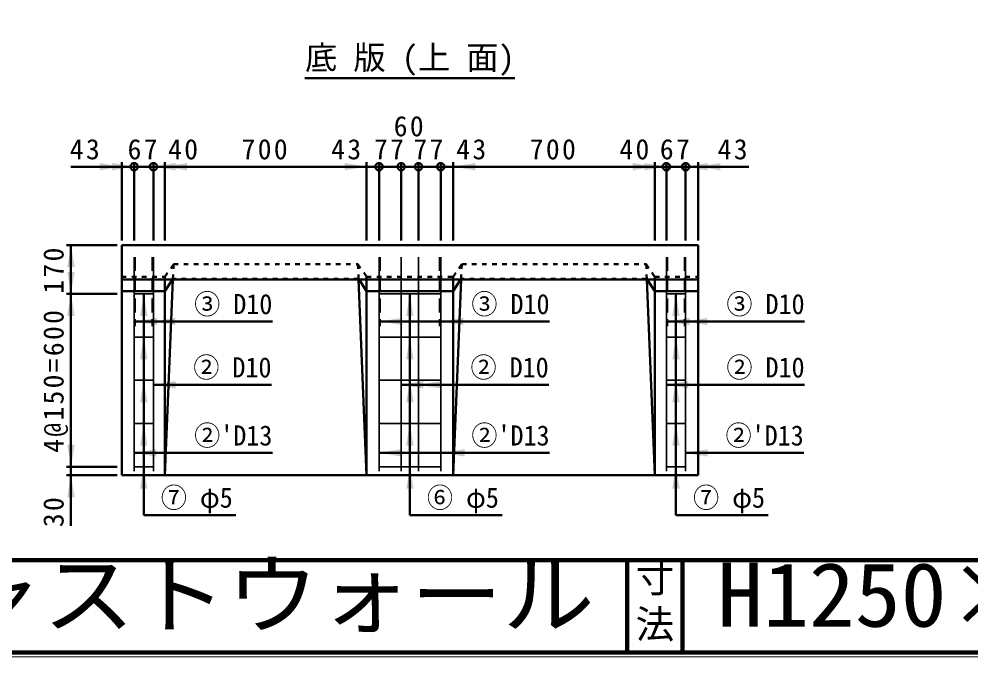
# Model space of a CAD drawing. Units: millimetres, scale not verified. Extents: x 100 to 4105, y 100 to 2870.
# Drawn here: x 2040 to 3073, y 100 to 792 of the extents above; entities that cross this region are included whole.
import ezdxf
from ezdxf.enums import TextEntityAlignment as Align

# ---------------------------------------------------------------- set-up
doc = ezdxf.new("R2010")
doc.units = ezdxf.units.MM
doc.header["$LTSCALE"] = 5
doc.linetypes.add('USER3', pattern=[2.2, 1, -1.2])
doc.linetypes.add('USER4', pattern=[4.5, 3, -1.5])
doc.layers.add('V-nasSTD', color=7, linetype='Continuous', lineweight=50)
doc.styles.add('ＭＳ ゴシック', font='')
doc.styles.get('ＭＳ ゴシック').set_extended_font_data('MS Gothic')

msp = doc.modelspace()

# ---------------------------------------------------------------- hatches: boundary and pattern name
at = {"layer": 'V-nasSTD'}
for points in [[(2127.75, 632.193), (2127.75, 628.193), (2151.75, 632.193), (2127.75, 636.193)], [(2141.188, 632.193), (2141.188, 628.193), (2165.188, 632.193), (2141.188, 636.193)], [(2210.127, 632.193), (2210.127, 628.193), (2186.127, 632.193), (2210.127, 636.193)], [(2222.625, 632.193), (2222.625, 628.193), (2198.625, 632.193), (2222.625, 636.193)], [(2393.375, 632.193), (2393.375, 636.193), (2417.375, 632.193), (2393.375, 628.193)], [(2535.125, 632.193), (2535.125, 636.193), (2511.125, 632.193), (2535.125, 628.193)], [(2705.875, 632.193), (2705.875, 628.193), (2729.875, 632.193), (2705.875, 636.193)], [(2718.374, 632.193), (2718.374, 628.193), (2742.374, 632.193), (2718.374, 636.193)], [(2787.313, 632.193), (2787.313, 628.193), (2763.313, 632.193), (2787.313, 636.193)], [(2800.75, 632.193), (2800.75, 628.193), (2776.75, 632.193), (2800.75, 636.193)], [(2096.75, 523.193), (2100.75, 523.193), (2096.75, 547.193), (2092.75, 523.193)], [(2096.75, 518.068), (2100.75, 518.068), (2096.75, 494.068), (2092.75, 518.068)], [(2096.75, 470.068), (2100.75, 470.068), (2096.75, 494.068), (2092.75, 470.068)], [(2175.657, 470.068), (2179.657, 470.068), (2175.657, 494.068), (2171.657, 470.068)], [(2464.25, 470.068), (2468.25, 470.068), (2464.25, 494.068), (2460.25, 470.068)], [(2752.844, 470.068), (2756.844, 470.068), (2752.844, 494.068), (2748.844, 470.068)], [(2190.438, 464.186), (2190.438, 460.186), (2166.438, 464.186), (2190.438, 468.186)], [(2209.813, 464.186), (2209.813, 460.186), (2185.813, 464.186), (2209.813, 468.186)], [(2456.056, 464.187), (2456.056, 460.187), (2432.056, 464.187), (2456.056, 468.187)], [(2522.306, 464.187), (2522.306, 460.187), (2498.306, 464.187), (2522.306, 468.187)], [(2767.625, 464.186), (2767.625, 460.186), (2743.625, 464.186), (2767.625, 468.186)], [(2787, 464.186), (2787, 460.186), (2763, 464.186), (2787, 468.186)], [(2175.657, 423.193), (2179.657, 423.193), (2175.657, 447.193), (2171.657, 423.193)], [(2464.25, 423.193), (2468.25, 423.193), (2464.25, 447.193), (2460.25, 423.193)], [(2752.844, 423.193), (2756.844, 423.193), (2752.844, 447.193), (2748.844, 423.193)], [(2175.657, 376.318), (2179.657, 376.318), (2175.657, 400.318), (2171.657, 376.318)], [(2210.125, 395.471), (2210.125, 391.471), (2186.125, 395.471), (2210.125, 399.471)], [(2478.875, 395.471), (2478.875, 391.471), (2454.875, 395.471), (2478.875, 399.471)], [(2464.25, 376.318), (2468.25, 376.318), (2464.25, 400.318), (2460.25, 376.318)], [(2497.625, 395.471), (2497.625, 391.471), (2473.625, 395.471), (2497.625, 399.471)], [(2766.375, 395.471), (2766.375, 391.471), (2742.375, 395.471), (2766.375, 399.471)], [(2752.844, 376.318), (2756.844, 376.318), (2752.844, 400.318), (2748.844, 376.318)], [(2175.657, 329.443), (2179.657, 329.443), (2175.657, 353.443), (2171.657, 329.443)], [(2464.25, 329.443), (2468.25, 329.443), (2464.25, 353.443), (2460.25, 329.443)], [(2752.844, 329.443), (2756.844, 329.443), (2752.844, 353.443), (2748.844, 329.443)], [(2096.75, 330.568), (2100.75, 330.568), (2096.75, 306.568), (2092.75, 330.568)], [(2189.188, 321.568), (2189.188, 317.568), (2165.188, 321.568), (2189.188, 325.568)], [(2454.813, 321.568), (2454.813, 317.568), (2430.813, 321.568), (2454.813, 325.568)], [(2523.563, 321.568), (2523.563, 317.568), (2499.563, 321.568), (2523.563, 325.568)], [(2787.313, 321.568), (2787.313, 317.568), (2763.313, 321.568), (2787.313, 325.568)], [(2175.657, 282.568), (2179.657, 282.568), (2175.657, 306.568), (2171.657, 282.568)], [(2464.25, 282.568), (2468.25, 282.568), (2464.25, 306.568), (2460.25, 282.568)], [(2752.844, 282.568), (2756.844, 282.568), (2752.844, 306.568), (2748.844, 282.568)], [(2096.75, 273.193), (2100.75, 273.193), (2096.75, 297.193), (2092.75, 273.193)]]:
    msp.add_hatch(color=256, dxfattribs=at).paths.add_polyline_path(points)

# ---------------------------------------------------------------- linework, layer by layer
for p, q in [((2350.5, 728.443), (2578, 728.443)), ((2151.75, 632.193), (2096.75, 632.193)), ((2151.75, 637.193), (2151.75, 552.193)), ((2165.188, 632.193), (2151.75, 632.193)), ((2165.189, 637.193), (2165.189, 552.193)), ((2186.127, 632.193), (2165.189, 632.193)), ((2186.125, 637.193), (2186.125, 552.193)), ((2198.625, 632.193), (2186.125, 632.193)), ((2198.625, 637.193), (2198.625, 552.193)), ((2417.375, 632.193), (2198.625, 632.193)), ((2417.375, 637.193), (2417.375, 552.193)), ((2430.813, 632.193), (2417.375, 632.193)), ((2430.813, 637.193), (2430.813, 552.193)), ((2454.875, 632.193), (2430.813, 632.193)), ((2454.875, 637.193), (2454.875, 552.193)), ((2473.625, 632.193), (2454.875, 632.193)), ((2473.625, 637.193), (2473.625, 552.193)), ((2473.625, 632.193), (2497.688, 632.193)), ((2497.688, 637.193), (2497.688, 552.193)), ((2497.688, 632.193), (2511.125, 632.193)), ((2511.125, 637.193), (2511.125, 552.193)), ((2511.125, 632.193), (2729.875, 632.193)), ((2729.875, 637.193), (2729.875, 552.193)), ((2729.875, 632.193), (2742.375, 632.193)), ((2742.374, 632.193), (2763.311, 632.193)), ((2742.375, 637.193), (2742.375, 552.193)), ((2763.311, 637.193), (2763.311, 552.193)), ((2763.313, 632.193), (2776.75, 632.193)), ((2776.75, 637.193), (2776.75, 552.193)), ((2776.75, 632.193), (2831.75, 632.193)), ((2146.75, 547.193), (2091.75, 547.193)), ((2096.75, 494.068), (2096.75, 547.193)), ((2151.75, 547.193), (2151.75, 297.193)), ((2776.75, 547.193), (2151.75, 547.193)), ((2776.75, 547.193), (2776.75, 297.193)), ((2776.75, 509.693), (2151.75, 509.693)), ((2198.625, 509.693), (2198.625, 297.193)), ((2207.322, 509.693), (2198.625, 297.193)), ((2206.751, 509.693), (2198.625, 497.193)), ((2417.375, 297.193), (2408.678, 509.693)), ((2409.249, 509.693), (2417.375, 497.193)), ((2417.375, 297.193), (2417.375, 509.693)), ((2511.125, 509.693), (2511.125, 297.193)), ((2519.822, 509.693), (2511.125, 297.193)), ((2519.251, 509.693), (2511.125, 497.193)), ((2729.875, 297.193), (2721.178, 509.693)), ((2721.749, 509.693), (2729.875, 497.193)), ((2729.875, 297.193), (2729.875, 509.693)), ((2198.625, 497.193), (2151.75, 497.193)), ((2511.125, 497.193), (2417.375, 497.193)), ((2776.75, 497.193), (2729.875, 497.193)), ((2146.75, 494.068), (2091.75, 494.068)), ((2096.75, 306.568), (2096.75, 494.068)), ((2175.657, 254.068), (2175.657, 494.068)), ((2464.25, 254.068), (2464.25, 494.068)), ((2752.844, 254.068), (2752.844, 494.068)), ((2315.188, 464.186), (2166.438, 464.186)), ((2615.806, 464.187), (2432.056, 464.187)), ((2892.375, 464.186), (2743.625, 464.186)), ((2314.25, 395.471), (2186.125, 395.471)), ((2614.875, 395.471), (2454.875, 395.471)), ((2892.375, 395.471), (2742.375, 395.471)), ((2315.188, 321.568), (2165.188, 321.568)), ((2615.813, 321.568), (2430.813, 321.568)), ((2891.438, 321.568), (2763.313, 321.568)), ((2146.75, 306.568), (2091.75, 306.568)), ((2096.75, 306.568), (2096.75, 297.193)), ((2091.75, 297.193), (2146.75, 297.193)), ((2096.75, 297.193), (2096.75, 242.193)), ((2776.75, 297.193), (2151.75, 297.193)), ((2175.657, 254.068), (2275.657, 254.068)), ((2464.25, 254.068), (2564.25, 254.068)), ((2752.844, 254.068), (2852.844, 254.068))]:
    msp.add_line(p, q, dxfattribs=at)
at = {"layer": 'V-nasSTD', "lineweight": 35}
for p, q in [((2165.188, 534.068), (2165.188, 301.597)), ((2186.125, 534.068), (2186.125, 301.597)), ((2430.813, 534.068), (2430.813, 301.597)), ((2454.875, 534.068), (2454.875, 301.597)), ((2473.625, 534.068), (2473.625, 301.597)), ((2497.688, 534.068), (2497.688, 301.597)), ((2742.375, 534.068), (2742.375, 301.597)), ((2763.313, 534.068), (2763.313, 301.597)), ((2165.188, 494.068), (2186.125, 494.068)), ((2430.813, 494.068), (2497.688, 494.068)), ((2742.375, 494.068), (2763.313, 494.068)), ((2165.188, 447.193), (2186.125, 447.193)), ((2430.813, 447.193), (2497.688, 447.193)), ((2742.375, 447.193), (2763.313, 447.193)), ((2165.188, 400.318), (2186.125, 400.318)), ((2430.813, 400.318), (2497.688, 400.318)), ((2742.375, 400.318), (2763.313, 400.318)), ((2165.188, 353.443), (2186.125, 353.443)), ((2430.813, 353.443), (2497.688, 353.443)), ((2742.375, 353.443), (2763.313, 353.443)), ((2165.188, 306.568), (2186.125, 306.568)), ((2430.813, 306.568), (2497.688, 306.568)), ((2742.375, 306.568), (2763.313, 306.568))]:
    msp.add_line(p, q, dxfattribs=at)
at = {"layer": 'V-nasSTD', "linetype": 'USER4', "lineweight": 35}
for p, q in [((2166.438, 534.068), (2166.438, 459.186)), ((2184.875, 534.068), (2184.875, 459.186)), ((2432.063, 534.068), (2432.063, 459.186)), ((2496.438, 534.068), (2496.438, 459.186)), ((2743.625, 534.068), (2743.625, 459.186)), ((2762.063, 534.068), (2762.063, 459.186))]:
    msp.add_line(p, q, dxfattribs=at)
at = {"layer": 'V-nasSTD', "linetype": 'USER3'}
for p, q in [((2198.625, 512.818), (2208, 526.256)), ((2208, 526.256), (2207.322, 509.693)), ((2208, 526.256), (2408, 526.256)), ((2408, 526.256), (2417.375, 512.818)), ((2408, 526.256), (2408.678, 509.693)), ((2511.125, 512.818), (2520.5, 526.256)), ((2520.5, 526.256), (2519.822, 509.693)), ((2520.5, 526.256), (2720.5, 526.256)), ((2720.5, 526.256), (2729.875, 512.818)), ((2720.5, 526.256), (2721.178, 509.693)), ((2151.75, 512.818), (2198.625, 512.818)), ((2198.625, 512.818), (2198.625, 509.693)), ((2207.361, 510.631), (2206.751, 509.693)), ((2408.64, 510.631), (2207.361, 510.631)), ((2408.64, 510.631), (2409.249, 509.693)), ((2417.375, 512.818), (2511.125, 512.818)), ((2417.375, 512.818), (2417.375, 509.693)), ((2511.125, 512.818), (2511.125, 509.693)), ((2519.861, 510.631), (2519.251, 509.693)), ((2721.14, 510.631), (2519.861, 510.631)), ((2721.14, 510.631), (2721.749, 509.693)), ((2729.875, 512.818), (2776.75, 512.818)), ((2729.875, 512.818), (2729.875, 509.693))]:
    msp.add_line(p, q, dxfattribs=at)
at = {"layer": 'V-nasSTD', "lineweight": 100}
for p, q in [((105, 205), (4100, 205)), ((2700, 205), (2700, 105)), ((2760, 205), (2760, 105)), ((105, 105), (4100, 105))]:
    msp.add_line(p, q, dxfattribs=at)
at = {"layer": 'V-nasSTD', "lineweight": 13}
msp.add_lwpolyline([(100, 100), (100, 2870), (4105, 2870), (4105, 100)], close=True, dxfattribs=at)
at = {"layer": 'V-nasSTD'}
for centre in [(2165.189, 632.193), (2186.127, 632.193), (2430.813, 632.193), (2454.875, 632.193), (2473.625, 632.193), (2497.688, 632.193), (2742.374, 632.193), (2763.311, 632.193)]:
    msp.add_circle(centre, 4, dxfattribs=at)

# ---------------------------------------------------------------- texts
at = {"layer": 'V-nasSTD', "style": 'ＭＳ ゴシック'}
msp.add_text('底 版 (上 面)', height=25.66, dxfattribs=at).set_placement((2464.25, 763.443), align=Align.TOP_CENTER)
at = {"layer": 'V-nasSTD', "style": 'ＭＳ ゴシック', "width": 0.95}
for s, p in [('③ D10', (2272.711, 493.994)), ('③ D10', (2573.329, 493.995)), ('③ D10', (2849.899, 493.994)), ('② D10', (2271.774, 425.279)), ('② D10', (2572.399, 425.279)), ('② D10', (2849.899, 425.279)), ("②'D13", (2272.711, 351.376)), ("②'D13", (2573.336, 351.376)), ("②'D13", (2848.961, 351.376)), ('⑦ φ5', (2233.18, 283.876)), ('⑥ φ5', (2521.774, 283.876)), ('⑦ φ5', (2810.368, 283.876))]:
    msp.add_text(s, height=21.85, dxfattribs=at).set_placement(p, align=Align.TOP_CENTER)
at = {"layer": 'V-nasSTD', "style": 'ＭＳ ゴシック', "width": 1.05}
for s, p in [('プレキャストウォール', (1667, 202.47)), ('H1250×B800×L2000', (2797.5, 202.508))]:
    msp.add_text(s, height=69.65, dxfattribs=at).set_placement(p, align=Align.TOP_LEFT)
at = {"layer": 'V-nasSTD', "style": 'ＭＳ ゴシック'}
for s, p in [('寸', (2708.982, 200.999)), ('法', (2708.976, 151.01))]:
    msp.add_text(s, height=30.79, dxfattribs=at).set_placement(p, align=Align.TOP_LEFT)
at = {"layer": 'V-nasSTD', "char_height": 21.99, "attachment_point": 2, "style": 'ＭＳ ゴシック'}
for s, insert in [('\\T1.17;60', (2464.249, 687.193)), ('\\T1.17;43', (2113, 662.193)), ('\\T1.17;67', (2175.657, 662.193)), ('\\T1.17;40', (2219.563, 662.193)), ('\\T1.17;700', (2308, 662.193)), ('\\T1.17;43', (2396.438, 662.193)), ('\\T1.17;77', (2442.843, 662.193)), ('\\T1.17;77', (2485.658, 662.193)), ('\\T1.17;43', (2532.063, 662.193)), ('\\T1.17;700', (2620.5, 662.193)), ('\\T1.17;40', (2708.938, 662.193)), ('\\T1.17;67', (2752.844, 662.193)), ('\\T1.17;43', (2815.5, 662.193))]:
    msp.add_mtext(s, dxfattribs=dict(at, insert=insert))
at = {"layer": 'V-nasSTD', "char_height": 21.99, "attachment_point": 2, "rotation": 90, "style": 'ＭＳ ゴシック'}
for s, insert in [('\\T1.17;170', (2066.75, 520.631)), ('\\T1.17;4@150=600', (2066.75, 400.318)), ('\\T1.17;30', (2066.75, 258.443))]:
    msp.add_mtext(s, dxfattribs=dict(at, insert=insert))

doc.saveas('drawing.dxf')
